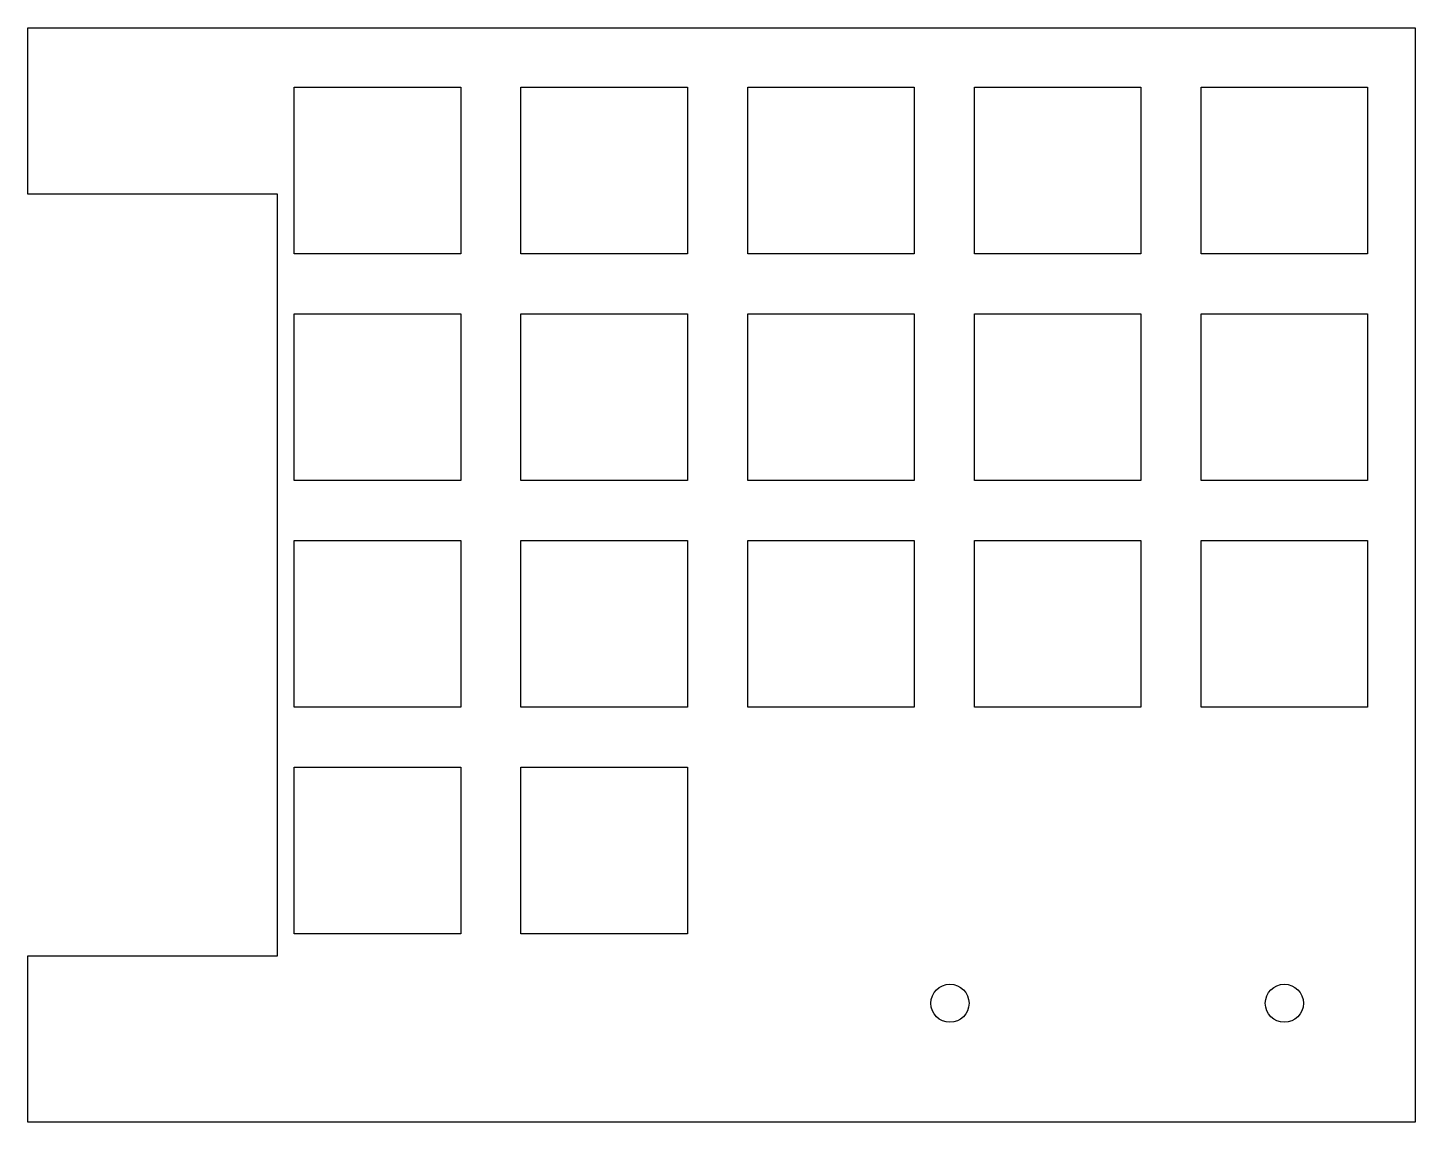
# Model space of a CAD drawing. Header units: millimetres. Extents: x 150 to 267, y -140 to -48.
import ezdxf

# ---------------------------------------------------------------- set-up
doc = ezdxf.new("R2010")
doc.units = ezdxf.units.MM
doc.layers.add('Edge.Cuts', color=254, linetype='CONTINUOUS', true_color=0xd0d2cd)

msp = doc.modelspace()

# ---------------------------------------------------------------- linework, layer by layer
at = {"layer": 'Edge.Cuts', "linetype": 'CONTINUOUS'}
for p, q in [((150, -48), (266.6, -48)), ((150, -62), (150, -48)), ((266.6, -48), (266.6, -140)), ((172.4, -53), (186.4, -53)), ((172.4, -67), (172.4, -53)), ((186.4, -53), (186.4, -67)), ((191.45, -53), (205.45, -53)), ((191.45, -67), (191.45, -53)), ((205.45, -53), (205.45, -67)), ((210.5, -53), (224.5, -53)), ((210.5, -67), (210.5, -53)), ((224.5, -53), (224.5, -67)), ((229.55, -53), (243.55, -53)), ((229.55, -67), (229.55, -53)), ((243.55, -53), (243.55, -67)), ((248.6, -53), (262.6, -53)), ((248.6, -67), (248.6, -53)), ((262.6, -53), (262.6, -67)), ((171, -62), (150, -62)), ((171, -126), (171, -62)), ((186.4, -67), (172.4, -67)), ((205.45, -67), (191.45, -67)), ((224.5, -67), (210.5, -67)), ((243.55, -67), (229.55, -67)), ((262.6, -67), (248.6, -67)), ((172.4, -72.05), (186.4, -72.05)), ((172.4, -86.05), (172.4, -72.05)), ((186.4, -72.05), (186.4, -86.05)), ((191.45, -72.05), (205.45, -72.05)), ((191.45, -86.05), (191.45, -72.05)), ((205.45, -72.05), (205.45, -86.05)), ((210.5, -72.05), (224.5, -72.05)), ((210.5, -86.05), (210.5, -72.05)), ((224.5, -72.05), (224.5, -86.05)), ((229.55, -72.05), (243.55, -72.05)), ((229.55, -86.05), (229.55, -72.05)), ((243.55, -72.05), (243.55, -86.05)), ((248.6, -72.05), (262.6, -72.05)), ((248.6, -86.05), (248.6, -72.05)), ((262.6, -72.05), (262.6, -86.05)), ((186.4, -86.05), (172.4, -86.05)), ((205.45, -86.05), (191.45, -86.05)), ((224.5, -86.05), (210.5, -86.05)), ((243.55, -86.05), (229.55, -86.05)), ((262.6, -86.05), (248.6, -86.05)), ((172.4, -91.1), (186.4, -91.1)), ((172.4, -105.1), (172.4, -91.1)), ((186.4, -91.1), (186.4, -105.1)), ((191.45, -91.1), (205.45, -91.1)), ((191.45, -105.1), (191.45, -91.1)), ((205.45, -91.1), (205.45, -105.1)), ((210.5, -91.1), (224.5, -91.1)), ((210.5, -105.1), (210.5, -91.1)), ((224.5, -91.1), (224.5, -105.1)), ((229.55, -91.1), (243.55, -91.1)), ((229.55, -105.1), (229.55, -91.1)), ((243.55, -91.1), (243.55, -105.1)), ((248.6, -91.1), (262.6, -91.1)), ((248.6, -105.1), (248.6, -91.1)), ((262.6, -91.1), (262.6, -105.1)), ((186.4, -105.1), (172.4, -105.1)), ((205.45, -105.1), (191.45, -105.1)), ((224.5, -105.1), (210.5, -105.1)), ((243.55, -105.1), (229.55, -105.1)), ((262.6, -105.1), (248.6, -105.1)), ((172.4, -110.15), (186.4, -110.15)), ((172.4, -124.15), (172.4, -110.15)), ((186.4, -110.15), (186.4, -124.15)), ((191.45, -110.15), (205.45, -110.15)), ((191.45, -124.15), (191.45, -110.15)), ((205.45, -110.15), (205.45, -124.15)), ((186.4, -124.15), (172.4, -124.15)), ((205.45, -124.15), (191.45, -124.15)), ((150, -126), (171, -126)), ((150, -140), (150, -126)), ((266.6, -140), (150, -140))]:
    msp.add_line(p, q, dxfattribs=at)
at = {"layer": 'Edge.Cuts'}
for centre in [(227.5, -130), (255.6, -130)]:
    msp.add_circle(centre, 1.6, dxfattribs=at)

doc.saveas('drawing.dxf')
